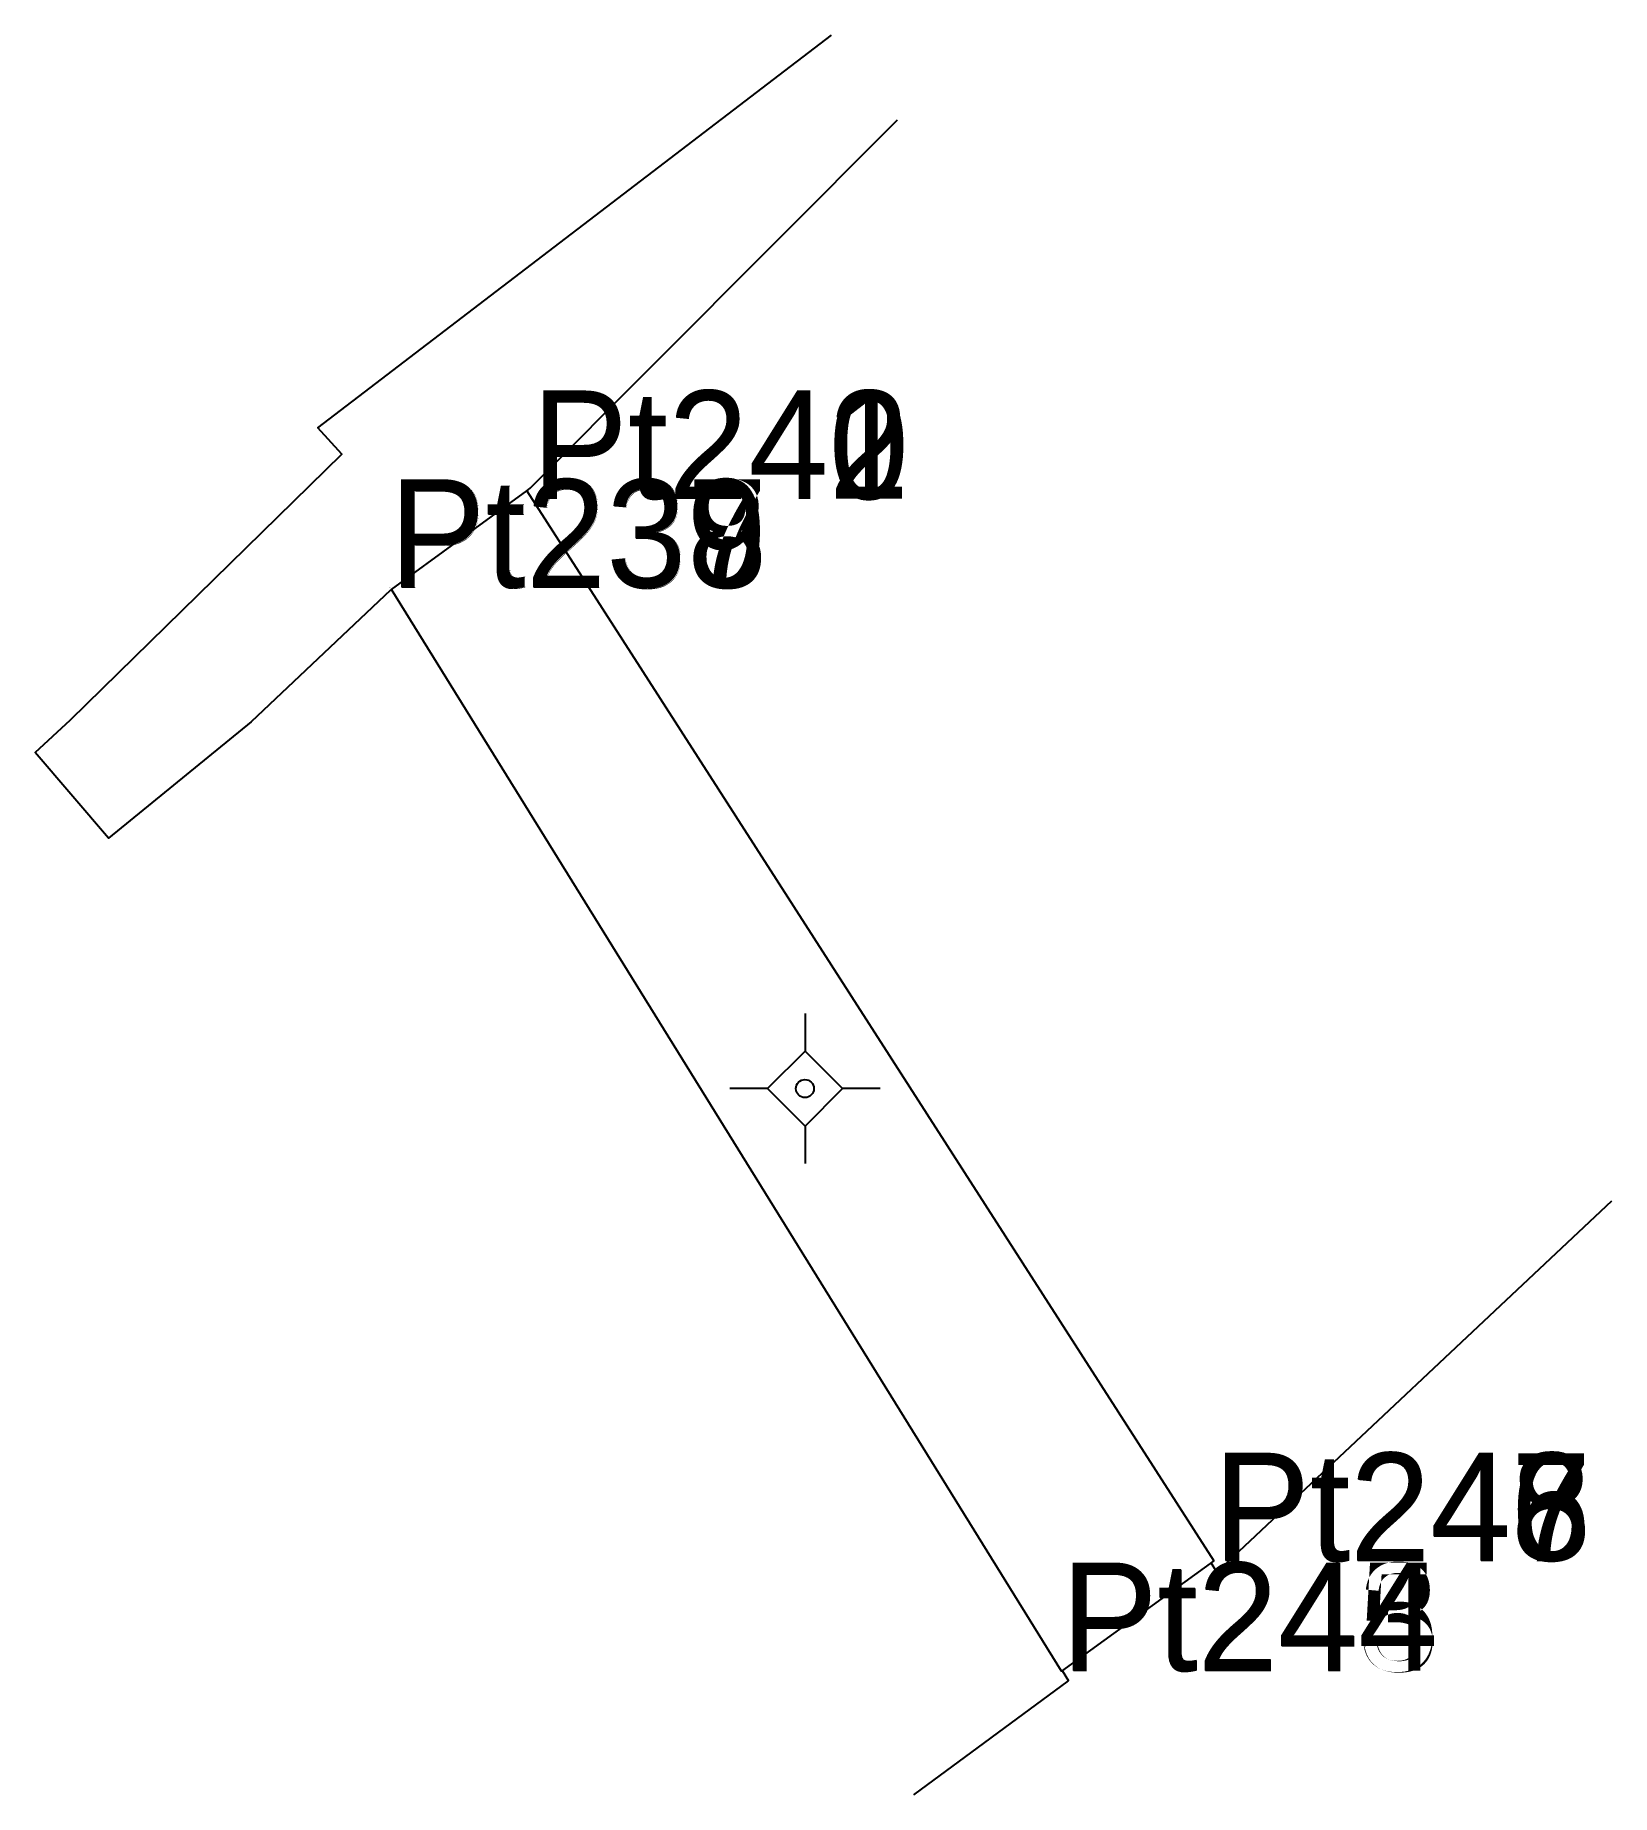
# Model space of a CAD drawing. Extents: x 552000.1 to 552026.3, y 1838993.4 to 1839022.7.
import ezdxf

# ---------------------------------------------------------------- set-up
doc = ezdxf.new("R2010")
doc.units = 0
for name, color, linetype in [('Level 10', 7, 'Continuous'), ('Level 11', 7, 'Continuous'), ('Level 12', 7, 'Continuous'), ('Level 16', 7, 'Continuous'), ('Level 22', 7, 'Continuous'), ('Level 7', 7, 'Continuous')]:
    doc.layers.add(name, color=color, linetype=linetype)

msp = doc.modelspace()

# ---------------------------------------------------------------- linework, layer by layer
at = {"layer": 'Level 10'}
msp.add_lwpolyline([(552019.689, 1838997.288), (552017.149, 1838995.45), (552005.987, 1839013.472), (552008.24, 1839015.116), (552019.689, 1838997.288)], dxfattribs=at)
at = {"layer": 'Level 11'}
for p, q in [((552012.877, 1839006.407), (552012.877, 1839005.782)), ((552012.877, 1839005.782), (552012.252, 1839005.157)), ((552013.502, 1839005.157), (552012.877, 1839005.782)), ((552012.252, 1839005.157), (552011.627, 1839005.157)), ((552012.252, 1839005.157), (552012.877, 1839004.532)), ((552012.877, 1839004.532), (552013.502, 1839005.157)), ((552014.127, 1839005.157), (552013.502, 1839005.157)), ((552012.877, 1839004.532), (552012.877, 1839003.907))]:
    msp.add_line(p, q, dxfattribs=at)
msp.add_circle((552012.876, 1839005.157), 0.15, dxfattribs=at)
at = {"layer": 'Level 16'}
for p, q in [((552019.74, 1838997.1), (552026.32, 1839003.29)), ((552019.74, 1838997.1), (552026.32, 1839003.29)), ((552019.74, 1838997.1), (552019.642, 1838997.254)), ((552014.69, 1838993.39), (552017.27, 1838995.29))]:
    msp.add_line(p, q, dxfattribs=at)
msp.add_lwpolyline([(552017.164, 1838995.461), (552017.27, 1838995.29)], dxfattribs=at)
at = {"layer": 'Level 22'}
for points in [[(552005.987, 1839013.472), (552005.97, 1839013.46), (552003.65, 1839011.27), (552001.27, 1839009.33), (552000.05, 1839010.76), (552000.64, 1839011.3), (552005.16, 1839015.73), (552004.76, 1839016.17), (552013.32, 1839022.71)], [(552008.24, 1839015.116), (552008.3, 1839015.16), (552014.42, 1839021.3)]]:
    msp.add_lwpolyline(points, dxfattribs=at)
at = {"layer": 'Level 7'}
for p, q in [((552008.321, 1839014.989), (552008.321, 1839014.989)), ((552008.321, 1839014.989), (552008.321, 1839014.989)), ((552008.321, 1839014.989), (552008.321, 1839014.989)), ((552008.322, 1839014.988), (552008.322, 1839014.988)), ((552008.322, 1839014.988), (552008.322, 1839014.988)), ((552008.322, 1839014.988), (552008.322, 1839014.988)), ((552008.325, 1839014.985), (552008.325, 1839014.985)), ((552008.325, 1839014.985), (552008.325, 1839014.985)), ((552008.325, 1839014.985), (552008.325, 1839014.985)), ((552005.951, 1839013.51), (552005.951, 1839013.51)), ((552005.951, 1839013.51), (552005.951, 1839013.51)), ((552005.951, 1839013.51), (552005.951, 1839013.51)), ((552005.957, 1839013.501), (552005.957, 1839013.501)), ((552005.957, 1839013.501), (552005.957, 1839013.501)), ((552005.957, 1839013.501), (552005.957, 1839013.501)), ((552005.963, 1839013.511), (552005.963, 1839013.511)), ((552005.963, 1839013.511), (552005.963, 1839013.511)), ((552005.963, 1839013.511), (552005.963, 1839013.511)), ((552019.676, 1838997.288), (552019.676, 1838997.288)), ((552019.676, 1838997.288), (552019.676, 1838997.288)), ((552019.676, 1838997.288), (552019.676, 1838997.288)), ((552019.689, 1838997.287), (552019.689, 1838997.287)), ((552019.689, 1838997.287), (552019.689, 1838997.287)), ((552019.689, 1838997.287), (552019.689, 1838997.287)), ((552019.689, 1838997.283), (552019.689, 1838997.283)), ((552019.689, 1838997.283), (552019.689, 1838997.283)), ((552019.689, 1838997.283), (552019.689, 1838997.283)), ((552017.142, 1838995.459), (552017.142, 1838995.459)), ((552017.142, 1838995.459), (552017.142, 1838995.459)), ((552017.142, 1838995.459), (552017.142, 1838995.459)), ((552017.145, 1838995.461), (552017.145, 1838995.461)), ((552017.145, 1838995.461), (552017.145, 1838995.461)), ((552017.145, 1838995.461), (552017.145, 1838995.461)), ((552017.149, 1838995.45), (552017.149, 1838995.45)), ((552017.149, 1838995.45), (552017.149, 1838995.45)), ((552017.149, 1838995.45), (552017.149, 1838995.45))]:
    msp.add_line(p, q, dxfattribs=at)

# ---------------------------------------------------------------- texts
at = {"layer": 'Level 12'}
for s, p in [('Pt241', (552008.32, 1839014.99)), ('Pt242', (552008.32, 1839014.99)), ('Pt241', (552008.32, 1839014.99)), ('Pt242', (552008.32, 1839014.99)), ('Pt241', (552008.32, 1839014.99)), ('Pt242', (552008.32, 1839014.99)), ('Pt240', (552008.32, 1839014.98)), ('Pt240', (552008.32, 1839014.98)), ('Pt240', (552008.32, 1839014.98)), ('Pt239', (552005.95, 1839013.51)), ('Pt239', (552005.95, 1839013.51)), ('Pt239', (552005.95, 1839013.51)), ('Pt239', (552005.95, 1839013.51)), ('Pt237', (552005.96, 1839013.51)), ('Pt237', (552005.96, 1839013.51)), ('Pt237', (552005.96, 1839013.51)), ('Pt238', (552005.96, 1839013.5)), ('Pt238', (552005.96, 1839013.5)), ('Pt238', (552005.96, 1839013.5)), ('Pt246', (552019.68, 1838997.29)), ('Pt246', (552019.68, 1838997.29)), ('Pt246', (552019.68, 1838997.29)), ('Pt246', (552019.68, 1838997.29)), ('Pt248', (552019.69, 1838997.29)), ('Pt248', (552019.69, 1838997.29)), ('Pt248', (552019.69, 1838997.29)), ('Pt247', (552019.69, 1838997.28)), ('Pt247', (552019.69, 1838997.28)), ('Pt247', (552019.69, 1838997.28)), ('Pt244', (552017.14, 1838995.46)), ('Pt245', (552017.14, 1838995.46)), ('Pt244', (552017.14, 1838995.46)), ('Pt245', (552017.14, 1838995.46)), ('Pt244', (552017.14, 1838995.46)), ('Pt245', (552017.14, 1838995.46)), ('Pt243', (552017.15, 1838995.45)), ('Pt243', (552017.15, 1838995.45)), ('Pt243', (552017.15, 1838995.45))]:
    msp.add_text(s, height=1.8, dxfattribs=at).set_placement(p)

doc.saveas('drawing.dxf')
